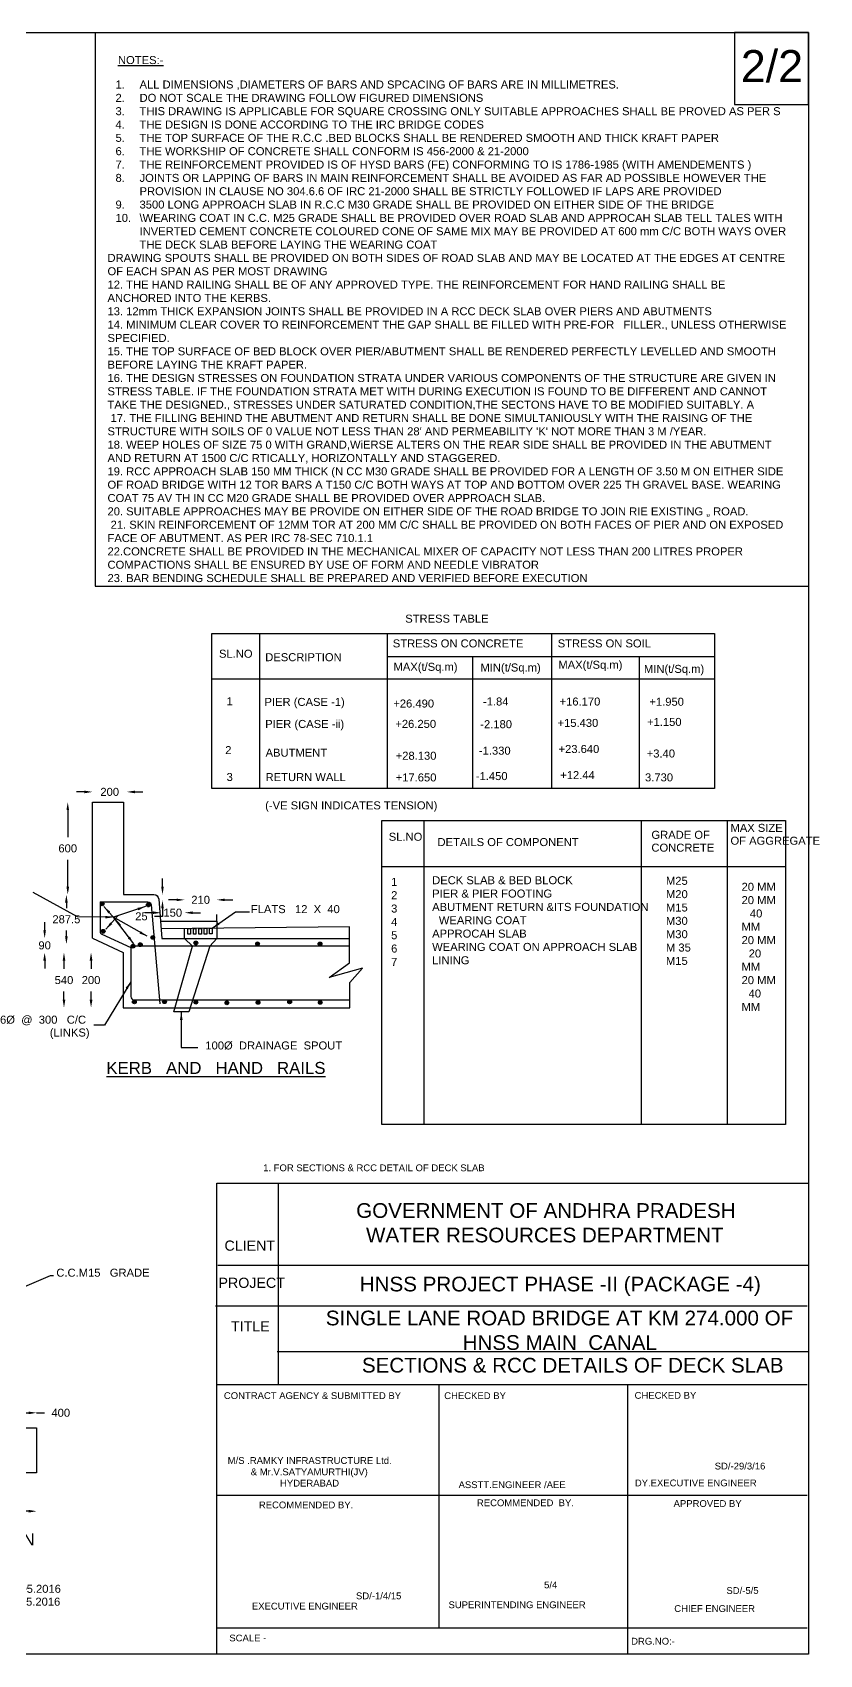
# Model space of a CAD drawing. Header units: inches. Extents: x 43.9 to 73.3, y 3.2 to 23.4.
# Drawn here: x 63.44 to 73.26, y 3.18 to 23.45 of the extents above; entities that cross this region are included whole.
import ezdxf

# ---------------------------------------------------------------- set-up
doc = ezdxf.new("R2010")
doc.units = ezdxf.units.IN
doc.header["$MEASUREMENT"] = 0
doc.layers.add('DIMENSION', color=7, linetype='Continuous', plot=False)
doc.styles.get("Standard").update_dxf_attribs({"font": 'arial.ttf', "height": 0.1})
doc.dimstyles.get("Standard").update_dxf_attribs({"dimtxt": 0.1, "dimasz": 0.1, "dimexe": 0.18, "dimexo": 0.0625, "dimgap": 0.09, "dimtad": 0, "dimtih": 1, "dimtoh": 1, "dimdec": 4, "dimzin": 0, "dimdsep": 46, "dimtxsty": 'Standard', "dimcen": 0.09, "dimse1": 1, "dimse2": 1, "dimadec": 0, "dimazin": 0, "dimtfac": 1, "dimtdec": 4, "dimtofl": 0, "dimtmove": 0, "dimatfit": 3, "dimfxl": 1, "dimtolj": 1, "dimtzin": 0, "dimarcsym": 0})

# ---------------------------------------------------------------- blocks, each defined once
blk = doc.blocks.new('*D50')
at = {"color": 0, "lineweight": -2, "transparency": 16777216}
for p, q in [((63.202, 6.196), (63.388, 6.196)), ((63.488, 6.196), (63.588, 6.196))]:
    blk.add_line(p, q, dxfattribs=at)
at = {"color": 0, "transparency": 16777216}
for points in [[(63.202, 6.212), (63.202, 6.179), (63.102, 6.196)], [(63.388, 6.212), (63.388, 6.179), (63.488, 6.196)]]:
    blk.add_solid(points, dxfattribs=at)
at = {"layer": 'Defpoints', "color": 0, "transparency": 16777216}
for p in [(63.488, 6.196), (63.102, 6.007), (63.488, 6.007)]:
    blk.add_point(p, dxfattribs=at)
at = {"color": 0, "transparency": 16777216, "insert": (63.79, 6.196), "char_height": 0.1, "attachment_point": 5}
blk.add_mtext('\\A1;400', dxfattribs=at)
blk = doc.blocks.new('*D52')
at = {"color": 0, "lineweight": -2, "transparency": 16777216}
for p, q in [((60.816, 4.966), (61.861, 4.966)), ((63.388, 4.966), (62.342, 4.966))]:
    blk.add_line(p, q, dxfattribs=at)
at = {"color": 0, "transparency": 16777216}
for points in [[(60.816, 4.983), (60.816, 4.949), (60.716, 4.966)], [(63.388, 4.983), (63.388, 4.949), (63.488, 4.966)]]:
    blk.add_solid(points, dxfattribs=at)
at = {"layer": 'Defpoints', "color": 0, "transparency": 16777216}
for p in [(60.716, 5.445), (63.488, 5.445), (63.488, 4.966)]:
    blk.add_point(p, dxfattribs=at)
at = {"color": 0, "transparency": 16777216, "insert": (62.102, 4.966), "char_height": 0.1, "attachment_point": 5}
blk.add_mtext('\\A1;2875', dxfattribs=at)
blk = doc.blocks.new('*D53')
at = {"color": 0, "lineweight": -2, "transparency": 16777216}
for p, q in [((64.086, 13.955), (63.986, 13.955)), ((64.715, 13.955), (64.815, 13.955))]:
    blk.add_line(p, q, dxfattribs=at)
at = {"color": 0, "transparency": 16777216}
for points in [[(64.086, 13.971), (64.086, 13.938), (64.186, 13.955)], [(64.715, 13.971), (64.715, 13.938), (64.615, 13.955)]]:
    blk.add_solid(points, dxfattribs=at)
at = {"layer": 'Defpoints', "color": 0, "transparency": 16777216}
for p in [(64.186, 13.827), (64.615, 13.955), (64.615, 13.827)]:
    blk.add_point(p, dxfattribs=at)
at = {"color": 0, "transparency": 16777216, "insert": (64.401, 13.955), "char_height": 0.1, "attachment_point": 5}
blk.add_mtext('\\A1;200', dxfattribs=at)
blk = doc.blocks.new('*D54')
at = {"color": 0, "lineweight": -2, "transparency": 16777216}
for p, q in [((63.877, 13.727), (63.877, 13.39)), ((63.877, 12.771), (63.877, 13.108))]:
    blk.add_line(p, q, dxfattribs=at)
at = {"color": 0, "transparency": 16777216}
for points in [[(63.861, 13.727), (63.894, 13.727), (63.877, 13.827)], [(63.861, 12.771), (63.894, 12.771), (63.877, 12.671)]]:
    blk.add_solid(points, dxfattribs=at)
at = {"layer": 'Defpoints', "color": 0, "transparency": 16777216}
for p in [(64.573, 13.827), (63.877, 12.671), (64.573, 12.671)]:
    blk.add_point(p, dxfattribs=at)
at = {"color": 0, "transparency": 16777216, "insert": (63.877, 13.249), "char_height": 0.1, "attachment_point": 5}
blk.add_mtext('\\A1;600', dxfattribs=at)
blk = doc.blocks.new('*D55')
at = {"color": 0, "lineweight": -2, "transparency": 16777216}
for p, q in [((63.86, 12.571), (63.86, 12.504)), ((63.86, 12.152), (63.86, 12.222))]:
    blk.add_line(p, q, dxfattribs=at)
at = {"color": 0, "transparency": 16777216}
for points in [[(63.843, 12.571), (63.877, 12.571), (63.86, 12.671)], [(63.843, 12.152), (63.877, 12.152), (63.86, 12.052)]]:
    blk.add_solid(points, dxfattribs=at)
at = {"layer": 'Defpoints', "color": 0, "transparency": 16777216}
for p in [(64.573, 12.671), (63.86, 12.052), (64.577, 12.052)]:
    blk.add_point(p, dxfattribs=at)
at = {"color": 0, "transparency": 16777216, "insert": (63.86, 12.363), "char_height": 0.1, "attachment_point": 5}
blk.add_mtext('\\A1;287.5', dxfattribs=at)
blk = doc.blocks.new('*D56')
at = {"color": 0, "lineweight": -2, "transparency": 16777216}
for p, q in [((63.589, 12.226), (63.589, 12.326)), ((63.589, 11.848), (63.589, 11.748))]:
    blk.add_line(p, q, dxfattribs=at)
at = {"color": 0, "transparency": 16777216}
for points in [[(63.572, 12.226), (63.605, 12.226), (63.589, 12.126)], [(63.572, 11.848), (63.605, 11.848), (63.589, 11.948)]]:
    blk.add_solid(points, dxfattribs=at)
at = {"layer": 'Defpoints', "color": 0, "transparency": 16777216}
for p in [(64.186, 12.126), (63.589, 11.948), (64.571, 11.948)]:
    blk.add_point(p, dxfattribs=at)
at = {"color": 0, "transparency": 16777216, "insert": (63.589, 12.037), "char_height": 0.1, "attachment_point": 5}
blk.add_mtext('\\A1;90', dxfattribs=at)
blk = doc.blocks.new('*D57')
at = {"color": 0, "lineweight": -2, "transparency": 16777216}
for p, q in [((64.168, 11.848), (64.168, 11.744)), ((64.168, 11.358), (64.168, 11.462))]:
    blk.add_line(p, q, dxfattribs=at)
at = {"color": 0, "transparency": 16777216}
for points in [[(64.151, 11.848), (64.185, 11.848), (64.168, 11.948)], [(64.151, 11.358), (64.185, 11.358), (64.168, 11.258)]]:
    blk.add_solid(points, dxfattribs=at)
at = {"layer": 'Defpoints', "color": 0, "transparency": 16777216}
for p in [(64.571, 11.948), (64.168, 11.258), (64.571, 11.258)]:
    blk.add_point(p, dxfattribs=at)
at = {"color": 0, "transparency": 16777216, "insert": (64.168, 11.603), "char_height": 0.1, "attachment_point": 5}
blk.add_mtext('\\A1;200', dxfattribs=at)
blk = doc.blocks.new('*D58')
at = {"color": 0, "lineweight": -2, "transparency": 16777216}
for p, q in [((65.06, 12.771), (65.06, 12.871)), ((65.06, 12.4), (64.96, 12.4)), ((65.06, 12.5), (65.06, 12.4))]:
    blk.add_line(p, q, dxfattribs=at)
at = {"color": 0, "transparency": 16777216}
for points in [[(65.043, 12.771), (65.076, 12.771), (65.06, 12.671)], [(65.043, 12.5), (65.076, 12.5), (65.06, 12.6)]]:
    blk.add_solid(points, dxfattribs=at)
at = {"layer": 'Defpoints', "color": 0, "transparency": 16777216}
for p in [(64.952, 12.671), (65.015, 12.6), (65.06, 12.6)]:
    blk.add_point(p, dxfattribs=at)
at = {"color": 0, "transparency": 16777216, "insert": (64.797, 12.4), "char_height": 0.1, "attachment_point": 5}
blk.add_mtext('\\A1;25', dxfattribs=at)
blk = doc.blocks.new('*D59')
at = {"color": 0, "lineweight": -2, "transparency": 16777216}
for p, q in [((64.941, 12.445), (64.841, 12.445)), ((65.435, 12.445), (65.535, 12.445))]:
    blk.add_line(p, q, dxfattribs=at)
at = {"color": 0, "transparency": 16777216}
for points in [[(64.941, 12.462), (64.941, 12.429), (65.041, 12.445)], [(65.435, 12.462), (65.435, 12.429), (65.335, 12.445)]]:
    blk.add_solid(points, dxfattribs=at)
at = {"layer": 'Defpoints', "color": 0, "transparency": 16777216}
for p in [(65.335, 12.445), (65.041, 12.244), (65.335, 12.248)]:
    blk.add_point(p, dxfattribs=at)
at = {"color": 0, "transparency": 16777216, "insert": (65.188, 12.445), "char_height": 0.1, "attachment_point": 5}
blk.add_mtext('\\A1;150', dxfattribs=at)
blk = doc.blocks.new('*D60')
at = {"color": 0, "lineweight": -2, "transparency": 16777216}
for p, q in [((65.235, 12.606), (65.135, 12.606)), ((65.838, 12.606), (65.938, 12.606))]:
    blk.add_line(p, q, dxfattribs=at)
at = {"color": 0, "transparency": 16777216}
for points in [[(65.235, 12.622), (65.235, 12.589), (65.335, 12.606)], [(65.838, 12.622), (65.838, 12.589), (65.738, 12.606)]]:
    blk.add_solid(points, dxfattribs=at)
at = {"layer": 'Defpoints', "color": 0, "transparency": 16777216}
for p in [(65.738, 12.606), (65.335, 12.248), (65.738, 12.248)]:
    blk.add_point(p, dxfattribs=at)
at = {"color": 0, "transparency": 16777216, "insert": (65.536, 12.606), "char_height": 0.1, "attachment_point": 5}
blk.add_mtext('\\A1;210', dxfattribs=at)
blk = doc.blocks.new('*D61')
at = {"color": 0, "lineweight": -2, "transparency": 16777216}
for p, q in [((63.83, 11.848), (63.83, 11.744)), ((63.83, 11.358), (63.83, 11.462))]:
    blk.add_line(p, q, dxfattribs=at)
at = {"color": 0, "transparency": 16777216}
for points in [[(63.814, 11.848), (63.847, 11.848), (63.83, 11.948)], [(63.814, 11.358), (63.847, 11.358), (63.83, 11.258)]]:
    blk.add_solid(points, dxfattribs=at)
at = {"layer": 'Defpoints', "color": 0, "transparency": 16777216}
for p in [(64.571, 11.948), (63.83, 11.258), (64.571, 11.258)]:
    blk.add_point(p, dxfattribs=at)
at = {"color": 0, "transparency": 16777216, "insert": (63.83, 11.603), "char_height": 0.1, "attachment_point": 5}
blk.add_mtext('\\A1;540', dxfattribs=at)

msp = doc.modelspace()

# ---------------------------------------------------------------- hatches: boundary and pattern name
h = msp.add_hatch(color=0)
h.dxf.hatch_style = 1
h.paths.add_polyline_path([(64.33108, 12.55651, 0.33395938), (64.31421, 12.57894), (64.30123, 12.57894, 0.33395938), (64.28437, 12.55651, 1)])
h = msp.add_hatch(color=0)
h.dxf.hatch_style = 1
h.paths.add_polyline_path([(64.90656, 12.5422, 0.33395938), (64.88969, 12.56463), (64.87671, 12.56463, 0.33395938), (64.85985, 12.5422, 1)])
h = msp.add_hatch(color=0)
h.dxf.hatch_style = 1
h.paths.add_polyline_path([(64.34302, 12.21303, 0.33395938), (64.32615, 12.23547), (64.31317, 12.23547, 0.33395938), (64.29631, 12.21303, 1)])
h = msp.add_hatch(color=0)
h.dxf.hatch_style = 1
h.paths.add_polyline_path([(64.71553, 12.02698, 0.33395938), (64.69866, 12.04942), (64.68568, 12.04942, 0.33395938), (64.66882, 12.02698, 1)])
h = msp.add_hatch(color=0)
h.dxf.hatch_style = 1
h.paths.add_polyline_path([(64.80627, 12.04606, 0.33395938), (64.7894, 12.0685), (64.77642, 12.0685, 0.33395938), (64.75956, 12.04606, 1)])
h = msp.add_hatch(color=0)
h.dxf.hatch_style = 1
h.paths.add_polyline_path([(64.96148, 12.1367, 0.33395938), (64.94461, 12.15914), (64.93163, 12.15914, 0.33395938), (64.91477, 12.1367, 1)])
h = msp.add_hatch(color=0)
h.dxf.hatch_style = 1
h.paths.add_polyline_path([(65.499, 12.06709, 0.33395938), (65.48214, 12.08953), (65.46916, 12.08953, 0.33395938), (65.45229, 12.06709, 1)])
h = msp.add_hatch(color=0)
h.dxf.hatch_style = 1
h.paths.add_polyline_path([(66.26975, 12.05761, 0.33395938), (66.25288, 12.08005), (66.2399, 12.08005, 0.33395938), (66.22304, 12.05761, 1)])
h = msp.add_hatch(color=0)
h.dxf.hatch_style = 1
h.paths.add_polyline_path([(67.04998, 12.05524, 0.33395938), (67.03312, 12.07768), (67.02014, 12.07768, 0.33395938), (67.00327, 12.05524, 1)])
h = msp.add_hatch(color=0)
h.dxf.hatch_style = 1
h.paths.add_polyline_path([(64.73185, 11.33031, 0.33395938), (64.71498, 11.35274), (64.702, 11.35274, 0.33395938), (64.68513, 11.33031, 1)])
h = msp.add_hatch(color=0)
h.dxf.hatch_style = 1
h.paths.add_polyline_path([(65.10811, 11.33331, 0.33395938), (65.09124, 11.35575), (65.07826, 11.35575, 0.33395938), (65.0614, 11.33331, 1)])
h = msp.add_hatch(color=0)
h.dxf.hatch_style = 1
h.paths.add_polyline_path([(66.67035, 11.33031, 0.33395938), (66.65348, 11.35274), (66.6405, 11.35274, 0.33395938), (66.62364, 11.33031, 1)])
h = msp.add_hatch(color=0)
h.dxf.hatch_style = 1
h.paths.add_polyline_path([(65.49942, 11.3273, 0.33395938), (65.48255, 11.34974), (65.46958, 11.34974, 0.33395938), (65.45271, 11.3273, 1)])
h = msp.add_hatch(color=0)
h.dxf.hatch_style = 1
h.paths.add_polyline_path([(65.88772, 11.31828, 0.33395938), (65.87086, 11.34072), (65.85788, 11.34072, 0.33395938), (65.84101, 11.31828, 1)])
h = msp.add_hatch(color=0)
h.dxf.hatch_style = 1
h.paths.add_polyline_path([(66.27602, 11.32429, 0.33395938), (66.25916, 11.34673), (66.24618, 11.34673, 0.33395938), (66.22931, 11.32429, 1)])
h = msp.add_hatch(color=0)
h.dxf.hatch_style = 1
h.paths.add_polyline_path([(67.05263, 11.32429, 0.33395938), (67.03576, 11.34673), (67.02278, 11.34673, 0.33395938), (67.00592, 11.32429, 1)])

# ---------------------------------------------------------------- linework, layer by layer
at = {"color": 0}
for points in [[(43.86859, 23.44551), (73.12465, 23.44551), (73.12465, 3.18029), (43.86859, 3.18029)], [(73.12465, 23.44551), (72.20124, 23.44551), (72.20124, 22.54455), (73.12465, 22.54455)], [(65.6768, 15.93345), (71.94949, 15.93345), (71.94949, 13.99769), (65.6768, 13.99769)], [(67.79656, 13.59706), (72.8379, 13.59706), (72.8379, 9.80083), (67.79656, 9.80083)], [(65.37646, 12.24806), (65.40908, 12.24806), (65.40908, 12.17617), (65.37646, 12.17617)], [(65.44486, 12.24902), (65.47749, 12.24902), (65.47749, 12.17713), (65.44486, 12.17713)], [(65.51413, 12.2498), (65.54675, 12.2498), (65.54675, 12.17792), (65.51413, 12.17792)], [(65.58108, 12.25056), (65.61371, 12.25056), (65.61371, 12.17867), (65.58108, 12.17867)], [(65.6473, 12.25131), (65.67993, 12.25131), (65.67993, 12.17942), (65.6473, 12.17942)], [(73.12465, 3.18029), (65.73772, 3.18029), (65.73772, 9.06693), (73.12465, 9.06693)], [(60.71571, 6.00688), (63.48787, 6.00688), (63.48787, 5.44457), (60.71571, 5.44457)]]:
    msp.add_lwpolyline(points, close=True, dxfattribs=at)
for points in [[(64.21845, 23.44551), (64.21845, 16.52673), (73.12465, 16.52673)], [(66.27239, 15.93345), (66.27239, 13.99769)], [(67.86318, 15.93345), (67.86318, 13.99769)], [(69.91646, 15.93345), (69.91646, 13.99769)], [(67.86318, 15.64764), (71.94949, 15.64764)], [(68.92847, 15.64764), (68.92847, 13.99769)], [(71.0097, 15.64764), (71.0097, 13.99769)], [(65.6768, 15.36798), (71.94949, 15.36798)], [(68.32181, 13.59706), (68.32181, 9.80083)], [(71.04122, 9.80083), (71.04122, 13.59706)], [(72.11035, 13.59706), (72.11035, 9.80083)], [(67.79656, 13.02142), (72.8379, 13.02142)], [(65.03389, 12.34141), (65.73766, 12.34141), (65.73766, 12.42384)], [(65.73766, 12.34141), (65.73766, 12.1216), (65.6502, 12.02668), (65.43324, 12.02668), (65.33652, 12.1216), (65.33509, 12.24759)], [(64.18597, 12.12649), (64.57086, 11.94835), (64.57086, 11.25824), (67.39648, 11.25824), (67.39648, 11.57239), (67.55749, 11.75317), (67.14158, 11.63601), (67.39466, 11.81826), (67.39466, 12.1216)], [(67.39466, 12.02908), (64.69212, 12.02908)], [(65.6502, 12.02668), (65.38947, 11.20628), (65.19941, 11.20628), (65.43324, 12.02668)]]:
    msp.add_lwpolyline(points, dxfattribs=at)
for points in [[(64.18597, 12.12649), (64.18597, 13.82732), (64.57272, 13.82732), (64.57272, 12.67141), (64.95184, 12.67141, -0.39336439), (65.01363, 12.61391), (65.05024, 12.1216), (67.39477, 12.1216), (67.39477, 12.27088), (65.04111, 12.24427)], [(64.28239, 12.58026), (64.87625, 12.58026, -0.37674364), (64.9188, 12.5429), (65.02539, 11.30737)], [(64.28239, 12.58026), (64.28239, 12.20903, 0.27703858), (64.30146, 12.17724), (64.6636, 12.01219), (64.6636, 11.39772, 0.40210619), (64.70496, 11.35461), (67.39648, 11.35461)]]:
    msp.add_lwpolyline(points, format="xyb", dxfattribs=at)
for centre in [(64.30772, 12.55651), (64.8832, 12.5422), (64.31966, 12.21303), (64.69217, 12.02698), (64.78291, 12.04606), (64.93812, 12.1367), (65.47565, 12.06709), (66.24639, 12.05761), (67.02663, 12.05524), (64.70849, 11.33031), (65.08475, 11.33331), (66.64699, 11.33031), (65.47606, 11.3273), (65.86437, 11.31828), (66.25267, 11.32429), (67.02927, 11.32429)]:
    msp.add_circle(centre, 0.02336, dxfattribs=at)
at = {"layer": 'DIMENSION', "color": 0}
for points in [[(66.50552, 9.0566), (66.50552, 6.54808)], [(65.75271, 8.0412), (73.13209, 8.0412)], [(73.107, 7.52746), (65.72071, 7.52746)], [(66.49215, 6.96279), (73.12888, 6.96279)], [(65.73705, 6.55067), (73.1081, 6.55067)], [(68.51262, 3.50389), (68.51262, 6.54287)], [(70.86316, 6.54628), (70.86316, 3.17502)], [(65.73705, 5.16703), (73.1081, 5.16703)], [(65.73705, 3.5093), (73.1081, 3.5093)]]:
    msp.add_lwpolyline(points, dxfattribs=at)

# ---------------------------------------------------------------- texts
at = {"color": 0}
for s, height, p in [('%%UNOTES:-', 0.1, (64.50422, 23.05039)), ('2/2', 0.4, (72.27978, 22.82491)), ('STRESS TABLE ', 0.1, (68.09025, 16.0703)), ('STRESS ON CONCRETE ', 0.1, (67.93525, 15.76063)), ('STRESS ON SOIL', 0.1, (69.99338, 15.76063)), ('SL.NO', 0.1, (65.76517, 15.6316)), ('DESCRIPTION', 0.1, (66.34213, 15.58859)), ('MAX(t/Sq.m)', 0.1, (67.94386, 15.46817)), ('MIN(t/Sq.m)', 0.1, (69.0289, 15.45956)), ('MAX(t/Sq.m)', 0.1, (70.00199, 15.49397)), ('MIN(t/Sq.m)', 0.1, (71.06981, 15.44236)), ('1', 0.1, (65.85989, 15.03807)), ('PIER (CASE -1)', 0.1, (66.33352, 15.02947)), ('+26.490', 0.1, (67.94128, 15.00936)), ('-1.84', 0.1, (69.06074, 15.03477)), ('+16.170', 0.1, (70.01663, 15.03425)), ('+1.950', 0.1, (71.13812, 15.03173)), ('PIER (CASE -ii)', 0.1, (66.34213, 14.75421)), ('+26.250', 0.1, (67.96672, 14.75522)), ('-2.180', 0.1, (69.02682, 14.75098)), ('+15.430', 0.1, (69.99119, 14.7674)), ('+1.150', 0.1, (71.10869, 14.77971)), ('2', 0.1, (65.84267, 14.42734)), ('ABUTMENT ', 0.1, (66.3469, 14.39519)), ('+28.130', 0.1, (67.97096, 14.35707)), ('-1.330', 0.1, (69.00985, 14.4206)), ('+23.640', 0.1, (70.00391, 14.44126)), ('+3.40', 0.1, (71.10448, 14.38487)), ('3', 0.1, (65.85989, 14.09187)), ('RETURN WALL ', 0.1, (66.3469, 14.09022)), ('-1.450', 0.1, (68.97169, 14.10293)), ('+12.44', 0.1, (70.02511, 14.11511)), ('+17.650', 0.1, (67.97096, 14.08599)), ('3.730', 0.1, (71.08346, 14.08664)), ('(-VE SIGN INDICATES TENSION)', 0.1, (66.3416, 13.73656)), ('SL.NO', 0.1, (67.8845, 13.34456)), ('DETAILS OF COMPONENT', 0.1, (68.49272, 13.27811)), ('GRADE OF ', 0.1, (71.16341, 13.36896)), ('OF AGGREGATE', 0.1, (72.15039, 13.29492)), ('MAX SIZE', 0.1, (72.15039, 13.45556)), ('CONCRETE', 0.1, (71.16341, 13.20832)), ('FLATS   12  X  40', 0.1, (66.16303, 12.44033)), ('6Ø  @  300   C/C', 0.1, (63.03204, 11.05873)), ('                (LINKS)', 0.1, (63.03204, 10.89809)), ('100Ø  DRAINAGE  SPOUT', 0.1, (65.59489, 10.73647)), ('%%UKERB   AND   HAND   RAILS', 0.15, (64.35884, 10.43066)), ('1. FOR SECTIONS & RCC DETAIL OF DECK SLAB ', 0.0848175, (66.31635, 9.21503)), ('CLIENT ', 0.127226, (65.83374, 8.22158)), ('C.C.M15   GRADE', 0.1, (63.73462, 7.89691)), ('PROJECT', 0.127226, (65.75895, 7.75711)), ('TITLE ', 0.127226, (65.91478, 7.2123)), ('CONTRACT AGENCY & SUBMITTED BY', 0.0848175, (65.82614, 6.36818)), ('CHECKED BY ', 0.0848175, (68.57672, 6.3675)), ('CHECKED BY', 0.084817, (70.9534, 6.37143)), ('ASSTT.ENGINEER /AEE', 0.0848175, (68.75621, 5.25498)), ('DY.EXECUTIVE ENGINEER ', 0.0848175, (70.95641, 5.2774)), ('RECOMMENDED BY.', 0.0848175, (66.26301, 5.00234)), ('RECOMMENDED  BY.', 0.0848175, (68.98522, 5.0288)), ('APPROVED BY ', 0.0848175, (71.44034, 5.01998)), ('SECTION   OF   RETURN', 0.15, (61.02035, 4.53868)), ('                         REF  DW: 1) CE(P)/HNSS-C-  /ATP/DW&DB/ 30/01/2016, dt: 05.05.2016', 0.1, (58.29575, 3.94668)), ('                                          2)CE(P)/ HNSS-C-  /ATP/DW&DB/30/02/2016,  dt: 05.05.2016 ', 0.1, (58.29575, 3.78604)), ('EXECUTIVE ENGINEER ', 0.0848175, (66.17578, 3.73778)), ('SUPERINTENDING ENGINEER ', 0.0848175, (68.63057, 3.75459)), ('CHIEF ENGINEER ', 0.0848175, (71.44874, 3.70756)), ('SCALE -', 0.084817, (65.89424, 3.33953)), ('DRG.NO:-', 0.084817, (70.91025, 3.29951))]:
    msp.add_text(s, height=height, dxfattribs=at).set_placement(p)
at = {"color": 0, "insert": (64.37339, 22.84497), "char_height": 0.1, "attachment_point": 1}
msp.add_mtext_dynamic_manual_height_columns("\\pi-0.3,l0.4,t0.4;1.^IALL DIMENSIONS ,DIAMETERS OF BARS AND SPCACING OF BARS ARE IN MILLIMETRES.\\P2.^IDO NOT SCALE THE DRAWING FOLLOW FIGURED DIMENSIONS \\P3.^ITHIS DRAWING IS APPLICABLE FOR SQUARE CROSSING ONLY SUITABLE APPROACHES SHALL BE PROVED AS PER S\\P4.^ITHE DESIGN IS DONE ACCORDING TO THE IRC BRIDGE CODES\\P5.^ITHE TOP SURFACE OF THE R.C.C .BED BLOCKS SHALL BE RENDERED SMOOTH AND THICK KRAFT PAPER \\P6.^ITHE WORKSHIP OF CONCRETE SHALL CONFORM IS 456-2000 & 21-2000\\P7.^ITHE REINFORCEMENT PROVIDED IS OF HYSD BARS (FE) CONFORMING TO IS 1786-1985 (WITH AMENDEMENTS )\\P8.^IJOINTS OR LAPPING OF BARS IN MAIN REINFORCEMENT SHALL BE AVOIDED AS FAR AD POSSIBLE HOWEVER THE PROVISION IN CLAUSE NO 304.6.6 OF IRC 21-2000 SHALL BE STRICTLY FOLLOWED IF LAPS ARE PROVIDED \\P9.^I3500 LONG APPROACH SLAB IN R.C.C M30 GRADE SHALL BE PROVIDED ON EITHER SIDE OF THE BRIDGE \\P10.^I\\\\WEARING COAT IN C.C. M25 GRADE SHALL BE PROVIDED OVER ROAD SLAB AND APPROCAH SLAB TELL TALES WITH INVERTED CEMENT CONCRETE COLOURED CONE OF SAME MIX MAY BE PROVIDED AT 600 mm C/C BOTH WAYS OVER THE DECK SLAB BEFORE LAYING THE WEARING COAT \\P\\pi0,l0,tz;DRAWING SPOUTS SHALL BE PROVIDED ON BOTH SIDES OF ROAD SLAB AND MAY BE LOCATED AT THE EDGES AT CENTRE OF EACH SPAN AS PER MOST DRAWING{\\C256; \\P12. THE HAND RAILING SHALL BE OF ANY APPROVED TYPE. THE REINFORCEMENT FOR HAND RAILING SHALL BE ANCHORED INTO THE KERBS.  \\P13. 12mm THICK EXPANSION JOINTS SHALL BE PROVIDED IN A RCC DECK SLAB OVER PIERS AND ABUTMENTS  \\P14. MINIMUM CLEAR COVER TO REINFORCEMENT THE GAP SHALL BE FILLED WITH PRE-FOR   FILLER., UNLESS OTHERWISE SPECIFIED. \\P15. THE TOP SURFACE OF BED BLOCK OVER PIER/ABUTMENT SHALL BE RENDERED PERFECTLY LEVELLED AND SMOOTH BEFORE LAYING THE KRAFT PAPER. \\P16. THE DESIGN STRESSES ON FOUNDATION STRATA UNDER VARIOUS COMPONENTS OF THE STRUCTURE ARE GIVEN IN STRESS TABLE. IF THE FOUNDATION STRATA MET WITH DURING EXECUTION IS FOUND TO BE DIFFERENT AND CANNOT TAKE THE DESIGNED., STRESSES UNDER SATURATED CONDITION,THE SECTONS HAVE TO BE MODIFIED SUITABLY. A \\P 17. THE FILLING BEHIND THE ABUTMENT AND RETURN SHALL BE DONE SIMULTANIOUSLY WITH THE RAISING OF THE STRUCTURE WITH SOILS OF 0 VALUE NOT LESS THAN 28' AND PERMEABILITY 'K' NOT MORE THAN 3 M /YEAR. \\P18. WEEP HOLES OF SIZE 75 0 WITH GRAND,WiERSE ALTERS ON THE REAR SIDE SHALL BE PROVIDED IN THE ABUTMENT AND RETURN AT 1500 C/C RTICALLY, HORIZONTALLY AND STAGGERED. \\P19. RCC APPROACH SLAB 150 MM THICK (N CC M30 GRADE SHALL BE PROVIDED FOR A LENGTH OF 3.50 M ON EITHER SIDE OF ROAD BRIDGE WITH 12 TOR BARS A T150 C/C BOTH WAYS AT TOP AND BOTTOM OVER 225 TH GRAVEL BASE. WEARING COAT 75 AV TH IN CC M20 GRADE SHALL BE PROVIDED OVER APPROACH SLAB. \\P20. SUITABLE APPROACHES MAY BE PROVIDE ON EITHER SIDE OF THE ROAD BRIDGE TO JOIN RIE EXISTING „ ROAD. \\P 21. SKIN REINFORCEMENT OF 12MM TOR AT 200 MM C/C SHALL BE PROVIDED ON BOTH FACES OF PIER AND ON EXPOSED FACE OF ABUTMENT. AS PER IRC 78-SEC 710.1.1\\P22.CONCRETE SHALL BE PROVIDED IN THE MECHANICAL MIXER OF CAPACITY NOT LESS THAN 200 LITRES PROPER COMPACTIONS SHALL BE ENSURED BY USE OF FORM AND NEEDLE VIBRATOR \\P23. BAR BENDING SCHEDULE SHALL BE PREPARED AND VERIFIED BEFORE EXECUTION  }", width=8.4906829, gutter_width=0.5, heights=[0], dxfattribs=at)
at = {"color": 0, "attachment_point": 1}
for s, insert, char_height, width in [('1 2 {\\H2.6769x; }3 {\\H2.1179x; }4 {\\H2.3002x; }5 {\\H2.2333x; }6 {\\H2.2597x; }7{\\H2.2529x; }', (67.91406, 12.88091), 0.1, 0.0776944), ('DECK SLAB & BED BLOCK \\PPIER & PIER FOOTING {\\H2.711x; }\\PABUTMENT RETURN &ITS FOUNDATION {\\H2.1407x; }WEARING COAT  {\\H2.3308x; }\\PAPPROCAH SLAB {\\H2.2674x; }\\PWEARING COAT ON APPROACH SLAB {\\H2.2885x; }\\PLINING {\\H2.2808x; }', (68.42633, 12.90132), 0.1, 2.7010914), ('M25 M20  {\\H2.6769x; }M15 {\\H2.1179x; }M30 {\\H2.3043x; }M30 {\\H2.2421x; }M 35{\\H2.2628x; }\\PM15{\\H2.2559x; }', (71.34504, 12.89385), 0.1, 0.310573), ('20 MM 20 MM {\\H2.6769x; }40 MM {\\H2.1179x; }20 MM {\\H2.3043x; }20 MM {\\H2.2421x; }20 MM {\\H2.2628x; }40 MM{\\H2.2559x; }', (72.28865, 12.81938), 0.1, 0.4269441), ('\\pi0.67565;GOVERNMENT OF ANDHRA PRADESH \\P\\pi0.79818;WATER RESOURCES DEPARTMENT ', (66.80249, 8.81581), 0.1837711, 6.0526271), ('HNSS PROJECT PHASE -II (PACKAGE -4) ', (67.52293, 7.89674), 0.1837711, 6.0526271), ('\\pi0.12032;SINGLE LANE ROAD BRIDGE AT KM 274.000 OF \\P\\pi1.8286;HNSS MAIN  CANAL ', (66.97824, 7.47237), 0.1837711, 6.0526271), ('SECTIONS & RCC DETAILS OF DECK SLAB ', (67.5496, 6.88298), 0.1837711, 6.0526271), ('\\pi0.0095463;M/S .RAMKY INFRASTRUCTURE Ltd. \\P\\pi0.29773;& Mr.V.SATYAMURTHI(JV) \\P\\pi0.66292;HYDERABAD', (65.86404, 5.64211), 0.0848175, 2.0474794)]:
    msp.add_mtext(s, dxfattribs=dict(at, insert=insert, char_height=char_height, width=width))
at = {"layer": 'DIMENSION', "color": 0}
for s, height, p in [('SD/-29/3/16', 0.0848175, (71.9535, 5.48787)), ('5/4', 0.084817, (69.82341, 4.00276)), ('SD/-1/4/15', 0.084817, (67.47525, 3.86618)), ('SD/-5/5', 0.084817, (72.09991, 3.93283))]:
    msp.add_text(s, height=height, dxfattribs=at).set_placement(p)

# ---------------------------------------------------------------- dimensions: what is measured, and where the dimension line sits
at = {"color": 0}
for base, p1, p2, text, picture, middle in [((64.61504, 13.95472), (64.18597, 13.82732), (64.61504, 13.82732), '200', '*D53', (64.4005, 13.95472)), ((65.73766, 12.60557), (65.33509, 12.24759), (65.73766, 12.24759), '210', '*D60', (65.53638, 12.60557)), ((63.48787, 6.19575), (63.10151, 6.00688), (63.48787, 6.00688), '400', '*D50', (63.79018, 6.19575)), ((63.48787, 4.96593), (60.71571, 5.44457), (63.48787, 5.44457), '2875', '*D52', (62.10179, 4.96593))]:
    dim = msp.add_linear_dim(base=base, p1=p1, p2=p2, text=text, dimstyle='Standard', dxfattribs=at)
    dim.commit()
    dim.dimension.update_dxf_attribs({"geometry": picture, "text_midpoint": middle})
for base, p1, p2, text, picture, middle in [((63.87741, 12.67141), (64.57272, 13.82732), (64.57272, 12.67141), '600', '*D54', (63.87741, 13.24937)), ((65.05962, 12.59959), (64.95184, 12.67141), (65.01469, 12.59959), '25', '*D58', (64.79677, 12.39959)), ((64.1679, 11.25824), (64.57086, 11.94835), (64.57086, 11.25824), '200', '*D57', (64.1679, 11.60329))]:
    dim = msp.add_linear_dim(base=base, p1=p1, p2=p2, angle=90, text=text, dimstyle='Standard', dxfattribs=at)
    dim.commit()
    dim.dimension.update_dxf_attribs({"geometry": picture, "text_midpoint": middle})
for base, p1, p2, text, picture, middle in [((63.86012, 12.05161), (64.57272, 12.67141), (64.57711, 12.05161), '287.5', '*D55', (63.86012, 12.36319)), ((63.58865, 11.94835), (64.18597, 12.12649), (64.57086, 11.94835), '90', '*D56', (63.58865, 12.03742)), ((63.83037, 11.25824), (64.57086, 11.94835), (64.57086, 11.25824), '540', '*D61', (63.83037, 11.60329))]:
    dim = msp.add_linear_dim(base=base, p1=p1, p2=p2, angle=90, text=text, dimstyle='Standard', dxfattribs=at)
    dim.commit()
    dim.dimension.update_dxf_attribs({"geometry": picture, "text_midpoint": middle, "dimtype": 160})
dim = msp.add_linear_dim(base=(65.33509, 12.44525), p1=(65.04111, 12.24427), p2=(65.33509, 12.24759), text='150', dimstyle='Standard', dxfattribs=at)
dim.commit()
dim.dimension.update_dxf_attribs({"geometry": '*D59', "text_midpoint": (65.1881, 12.44525), "dimtype": 160})

# ---------------------------------------------------------------- leaders
for points in [[(64.44751, 12.38869), (63.99728, 12.39459), (63.44342, 12.69878)], [(64.32946, 12.52189), (64.53644, 12.28835)], [(64.35438, 12.23858), (64.50199, 12.40686)], [(64.84689, 12.52189), (64.44751, 12.38869)], [(64.86797, 12.15052), (64.44751, 12.38869)], [(64.70125, 12.05672), (64.44751, 12.38869)], [(65.67993, 12.25131), (65.97139, 12.45749), (66.14626, 12.45749)], [(64.6636, 11.58246), (64.33604, 11.04072), (64.20183, 11.04072)], [(65.29444, 11.20628), (65.29444, 10.76116), (65.50013, 10.76116)], [(62.85523, 7.56574), (63.65996, 7.91008), (63.6998, 7.91008)]]:
    msp.add_leader(points, dimstyle='Standard', override={"dimgap": 0.09, "dimtad": 0}, dxfattribs=at)

doc.saveas('drawing.dxf')
